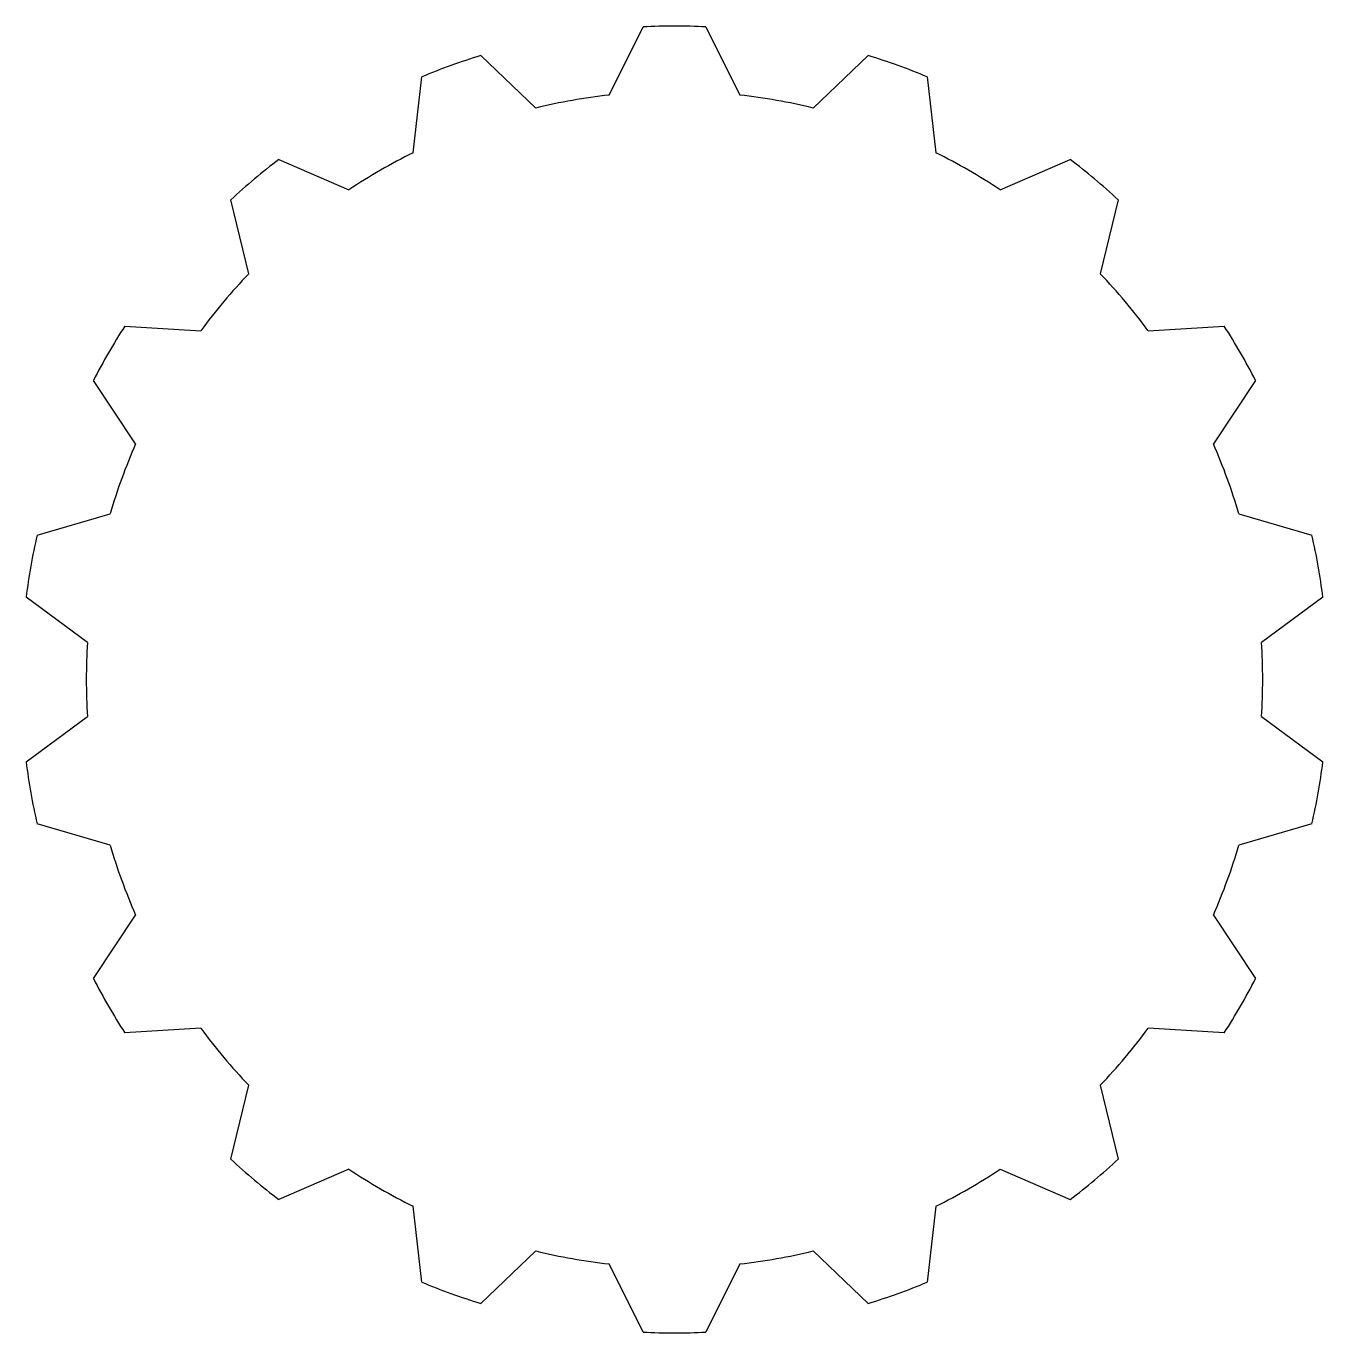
# Model space of a CAD drawing. Extents: x -20.9 to 3.9, y -3.3 to 21.7.
import ezdxf

# ---------------------------------------------------------------- set-up
doc = ezdxf.new("R2010")
doc.units = 0
doc.header["$MEASUREMENT"] = 0
doc.layers.get('0').update_dxf_attribs({"linetype": 'CONTINUOUS'})

msp = doc.modelspace()

# ---------------------------------------------------------------- linework, layer by layer
at = {"color": 7, "ltscale": 0.036454}
for p, q in [((-9.73521, 20.359185), (-9.08521, 21.664437)), ((-7.88521, 21.664437), (-7.23521, 20.359185)), ((-12.191719, 21.116676), (-11.134496, 20.112454)), ((-5.835925, 20.112454), (-4.778702, 21.116676)), ((-13.483728, 19.257403), (-13.31935, 20.706252)), ((-3.651071, 20.706252), (-3.486693, 19.257403)), ((-16.051167, 19.129036), (-14.714239, 18.546967)), ((-2.256182, 18.546967), (-0.919253, 19.129036)), ((-16.62935, 16.939998), (-16.970421, 18.357691)), ((0, 18.357691), (-0.341071, 16.939998)), ((-18.99805, 15.941257), (-17.542669, 15.851547)), ((0.572248, 15.851547), (2.027629, 15.941257)), ((-18.792669, 13.686484), (-19.59805, 14.902026)), ((2.627629, 14.902026), (1.822248, 13.686484)), ((-20.676929, 11.93783), (-19.278635, 12.351301)), ((2.308215, 12.351301), (3.706508, 11.93783)), ((-19.712756, 9.889282), (-20.885307, 10.756061)), ((3.914886, 10.756061), (2.742335, 9.889282)), ((-20.885307, 7.60163), (-19.712756, 8.46841)), ((2.742335, 8.46841), (3.914886, 7.60163)), ((-19.278635, 6.00639), (-20.676929, 6.419861)), ((3.706508, 6.419861), (2.308215, 6.00639)), ((-19.59805, 3.455665), (-18.792669, 4.671207)), ((1.822248, 4.671207), (2.627629, 3.455665)), ((-17.542669, 2.506144), (-18.99805, 2.416434)), ((2.027629, 2.416434), (0.572248, 2.506144)), ((-16.970421, 0), (-16.62935, 1.417693)), ((-0.341071, 1.417693), (0, 0)), ((-14.714239, -0.189276), (-16.051167, -0.771345)), ((-2.256182, -0.189276), (-0.919253, -0.771345)), ((-13.31935, -2.348561), (-13.483728, -0.899712)), ((-3.486693, -0.899712), (-3.651071, -2.348561)), ((-11.134496, -1.754762), (-12.191719, -2.758985)), ((-4.778702, -2.758985), (-5.835925, -1.754762)), ((-9.08521, -3.306746), (-9.73521, -2.001494)), ((-7.23521, -2.001494), (-7.88521, -3.306746))]:
    msp.add_line(p, q, dxfattribs=at)
at = {"color": 7}
for radius, start, end in [(12.5, 87.248745, 92.751255), (12.5, 107.248745, 112.751255), (12.5, 67.248745, 72.751255), (11.25, 96.37937, 103.62063), (11.25, 76.37937, 83.62063), (11.25, 116.37937, 123.62063), (11.25, 56.37937, 63.62063), (12.5, 127.248745, 132.751255), (12.5, 47.248745, 52.751255), (11.25, 136.37937, 143.62063), (11.25, 36.37937, 43.62063), (12.5, 147.248745, 152.751255), (12.5, 27.248745, 32.751255), (11.25, 156.37937, 163.62063), (11.25, 16.37937, 23.62063), (12.5, 167.248745, 172.751255), (12.5, 7.248745, 12.751255), (11.25, 176.37937, 183.62063), (11.25, 356.37937, 3.62063), (12.5, 187.248745, 192.751255), (12.5, 347.248745, 352.751255), (11.25, 196.37937, 203.62063), (11.25, 336.37937, 343.62063), (12.5, 207.248745, 212.751255), (12.5, 327.248745, 332.751255), (11.25, 216.37937, 223.62063), (11.25, 316.37937, 323.62063), (12.5, 227.248745, 232.751255), (12.5, 307.248745, 312.751255), (11.25, 236.37937, 243.62063), (11.25, 296.37937, 303.62063), (11.25, 256.37937, 263.62063), (11.25, 276.37937, 283.62063), (12.5, 247.248745, 252.751255), (12.5, 287.248745, 292.751255), (12.5, 267.248745, 272.751255)]:
    msp.add_arc((-8.48521, 9.178846), radius, start, end, dxfattribs=at)

doc.saveas('drawing.dxf')
